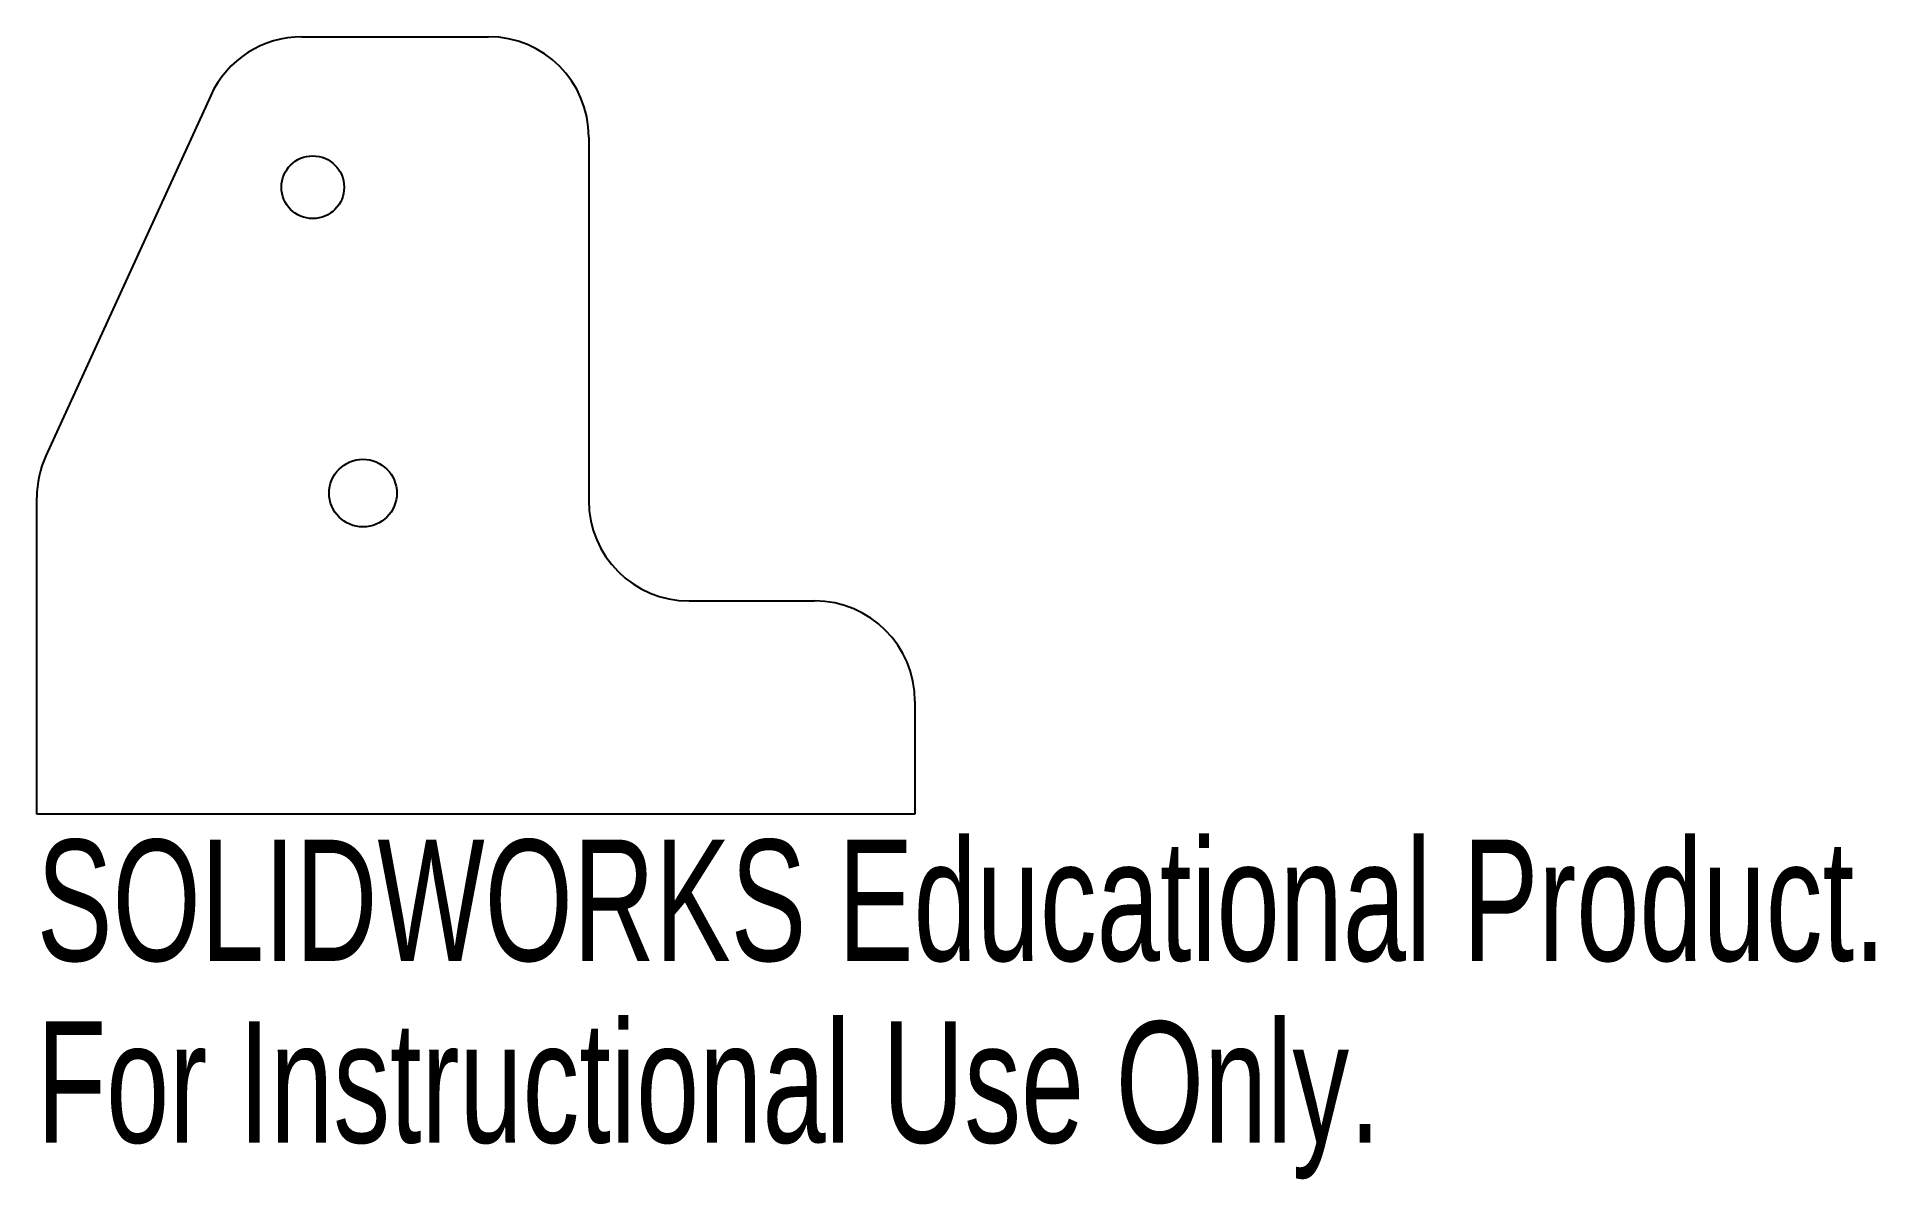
# Model space of a CAD drawing. Header units: millimetres. Extents: x 0 to 73.3, y -14.6 to 31.
import ezdxf

# ---------------------------------------------------------------- set-up
doc = ezdxf.new("R2010")
doc.units = ezdxf.units.MM
doc.styles.add('SLDTEXTSTYLE0', font='TXT', dxfattribs={"width": 0.7})

msp = doc.modelspace()

# ---------------------------------------------------------------- linework, layer by layer
at = {"color": 7, "linetype": 'Continuous', "lineweight": 25}
for p, q in [((10.57, 31), (18, 31)), ((6.932, 28.663), (0.362, 14.292)), ((22, 27), (22, 12.5)), ((0, 0), (0, 12.629)), ((26, 8.5), (31, 8.5)), ((35, 4.5), (35, 0)), ((35, 0), (0, 0))]:
    msp.add_line(p, q, dxfattribs=at)
for centre, radius in [((11, 25), 1.25), ((13, 12.8), 1.35)]:
    msp.add_circle(centre, radius, dxfattribs=at)
for centre, start, end in [((10.57, 27), 90, 155.43283), ((18, 27), 0, 90), ((4, 12.629), 155.43283, 180), ((26, 12.5), 180, 270), ((31, 4.5), 0, 90)]:
    msp.add_arc(centre, 4, start, end, dxfattribs=at)

# ---------------------------------------------------------------- texts
at = {"color": 7, "linetype": 'Continuous', "char_height": 4.83362, "attachment_point": 1, "style": 'SLDTEXTSTYLE0'}
for s, insert in [('SOLIDWORKS Educational Product.', (0, -1.02)), ('For Instructional Use Only.', (0, -8.27))]:
    msp.add_mtext(s, dxfattribs=dict(at, insert=insert))

doc.saveas('drawing.dxf')
